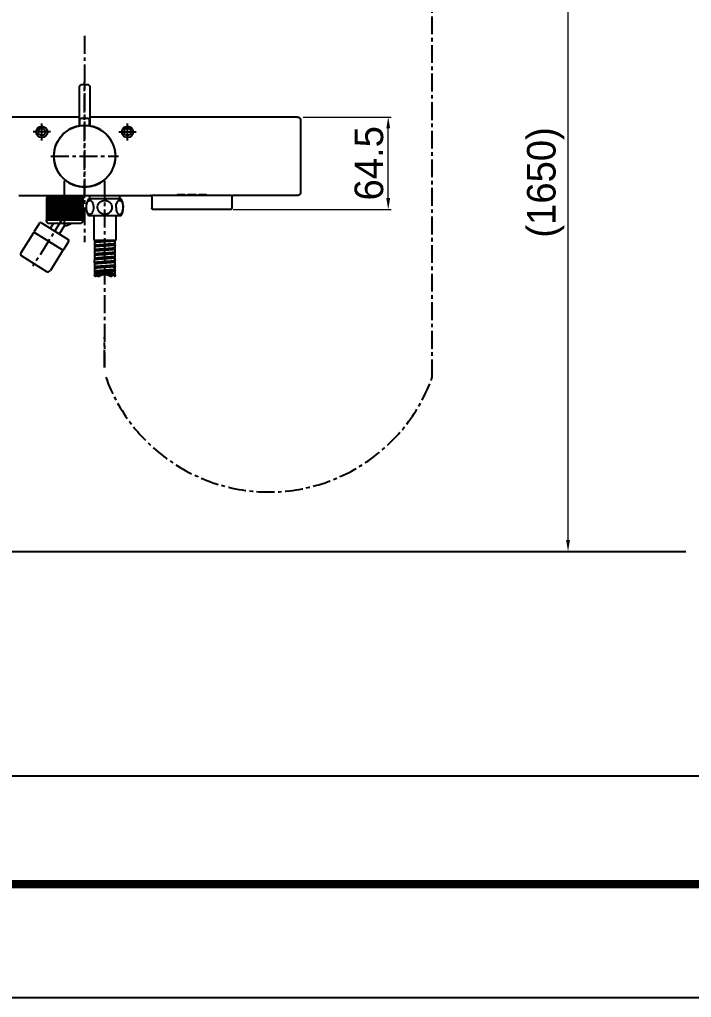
# Model space of a CAD drawing. Extents: x 300 to 2828, y 64 to 1916.
# Drawn here: x 1507 to 1977, y 64 to 748 of the extents above; entities that cross this region are included whole.
import ezdxf

# ---------------------------------------------------------------- set-up
doc = ezdxf.new("R2010")
doc.units = 0
doc.header["$LTSCALE"] = 10
doc.header["$MEASUREMENT"] = 0
doc.header["$PDMODE"] = 3
doc.header["$PDSIZE"] = -10
doc.linetypes.add('CENTER', pattern=[2, 1.25, -0.25, 0.25, -0.25])
doc.layers.get('0').update_dxf_attribs({"linetype": 'CONTINUOUS'})
doc.layers.get('DEFPOINTS').update_dxf_attribs({"linetype": 'CONTINUOUS'})
for name, color, linetype in [('1', 7, 'CONTINUOUS'), ('DEF_LAYER_ASSEM_MEMBER', 7, 'CONTINUOUS'), ('W', 7, 'CONTINUOUS')]:
    doc.layers.add(name, color=color, linetype=linetype)
doc.styles.add('Daelim Dimension', font='')
doc.styles.get('Daelim Dimension').set_extended_font_data('나눔고딕')
doc.dimstyles.new('DEFAULT', dxfattribs={"dimscale": 2, "dimtxt": 2, "dimasz": 2, "dimexe": 0, "dimexo": 2, "dimgap": 1, "dimtad": 1, "dimdec": 1, "dimzin": 9, "dimdsep": 46, "dimtxsty": 'Daelim Dimension', "dimcen": 0.5, "dimclrd": 252, "dimclre": 252, "dimclrt": 3, "dimadec": 1, "dimazin": 0, "dimtfac": 1, "dimtdec": 1, "dimtix": 1, "dimtmove": 0, "dimatfit": 3, "dimfxl": 1, "dimtolj": 1, "dimtzin": 1, "dimlwd": 9, "dimlwe": 9, "dimarcsym": 0})

# ---------------------------------------------------------------- blocks, each defined once
blk = doc.blocks.new('*D3')
at = {"color": 5, "lineweight": 9, "ltscale": 0.5, "transparency": 16777216}
for p, q in [((1829.76, 892.63), (1892.68, 892.63)), ((1890.68, 384.14), (1890.68, 884.63)), ((1821.59, 376.14), (1892.68, 376.14))]:
    blk.add_line(p, q, dxfattribs=at)
at = {"color": 5, "ltscale": 0.5, "transparency": 16777216}
for points in [[(1889.35, 884.63), (1892.02, 884.63), (1890.68, 892.63)], [(1889.35, 384.14), (1892.02, 384.14), (1890.68, 376.14)]]:
    blk.add_solid(points, dxfattribs=at)
at = {"layer": 'DEFPOINTS', "color": 0, "ltscale": 0.5, "transparency": 16777216}
for p in [(1825.76, 892.63), (1890.68, 892.63), (1817.59, 376.14)]:
    blk.add_point(p, dxfattribs=at)
at = {"color": 7, "lineweight": -3, "ltscale": 0.5, "transparency": 16777216, "insert": (1874.98, 634.39), "char_height": 20, "attachment_point": 5, "rotation": 90, "style": 'Daelim Dimension'}
blk.add_mtext('\\A1;(1650)', dxfattribs=at)
blk = doc.blocks.new('*D84')
at = {"color": 5, "lineweight": 9, "ltscale": 0.5, "transparency": 16777216}
for p, q in [((1705.47, 680.15), (1766.87, 680.15)), ((1764.87, 623.41), (1764.87, 672.15)), ((1656.47, 615.41), (1766.87, 615.41))]:
    blk.add_line(p, q, dxfattribs=at)
at = {"color": 5, "ltscale": 0.5, "transparency": 16777216}
for points in [[(1763.54, 672.15), (1766.21, 672.15), (1764.87, 680.15)], [(1763.54, 623.41), (1766.21, 623.41), (1764.87, 615.41)]]:
    blk.add_solid(points, dxfattribs=at)
at = {"layer": 'DEFPOINTS', "color": 0, "ltscale": 0.5, "transparency": 16777216}
for p in [(1701.47, 680.15), (1764.87, 680.15), (1652.47, 615.41)]:
    blk.add_point(p, dxfattribs=at)
at = {"color": 7, "lineweight": -3, "ltscale": 0.5, "transparency": 16777216, "insert": (1751.47, 647.78), "char_height": 20, "attachment_point": 5, "rotation": 90, "style": 'Daelim Dimension'}
blk.add_mtext('\\A1;64.5', dxfattribs=at)

msp = doc.modelspace()

# ---------------------------------------------------------------- linework, layer by layer
at = {"lineweight": -3}
msp.add_line((982.65, 376.14), (1972.99, 376.14), dxfattribs=at)
at = {"color": 5}
msp.add_line((340.64, 219.24), (2375.89, 219.24), dxfattribs=at)
at = {"ltscale": 0.5}
msp.add_lwpolyline([(300, 64.06), (2827.62, 64.06), (2827.62, 1916.1), (300, 1916.1)], close=True, dxfattribs=at)
at = {"color": 5, "linetype": 'ByBlock', "lineweight": 200, "const_width": 5.82}
msp.add_lwpolyline([(340.64, 143.37), (2786.72, 143.37), (2786.72, 1873.09), (340.64, 1873.09)], close=True, dxfattribs=at)
at = {"layer": '1', "color": 1, "linetype": 'CENTER', "lineweight": -3}
for p, q in [((1795.64, 498.02), (1795.64, 923.17)), ((1552.47, 736.92), (1552.47, 592.58)), ((1566.47, 504.83), (1566.45, 526.14))]:
    msp.add_line(p, q, dxfattribs=at)
msp.add_arc((1681.46, 539.11), 121.35, 199.79466, 340.20534, dxfattribs=at)
at = {"layer": 'DEF_LAYER_ASSEM_MEMBER', "color": 7, "linetype": 'Continuous', "lineweight": -3}
for p, q in [((1578, 622.94), (1555.07, 622.94)), ((1578, 610.94), (1555.07, 610.94)), ((1558.88, 610.94), (1558.88, 593.94)), ((1574.18, 610.94), (1574.18, 593.94)), ((1558.88, 593.94), (1574.18, 593.94)), ((1559.28, 593.94), (1559.28, 593.14)), ((1559.28, 592.14), (1559.28, 590.14)), ((1559.28, 589.14), (1559.28, 587.14)), ((1560.08, 593.14), (1560.08, 592.36)), ((1560.08, 590.14), (1560.08, 589.36)), ((1566.53, 592.89), (1566.51, 592.89)), ((1566.53, 589.89), (1566.51, 589.89)), ((1567.29, 593.94), (1566.53, 593.89)), ((1566.55, 592.89), (1566.53, 592.89)), ((1566.55, 590.89), (1566.53, 590.89)), ((1570.67, 593.18), (1570.53, 593.17)), ((1572.98, 593.64), (1572.98, 593.94)), ((1572.98, 590.64), (1572.98, 591.41)), ((1573.78, 591.64), (1573.78, 593.64)), ((1573.78, 588.64), (1573.78, 590.64)), ((1559.28, 586.14), (1559.28, 584.14)), ((1559.28, 583.14), (1559.28, 581.14)), ((1560.08, 587.14), (1560.08, 586.36)), ((1560.08, 584.14), (1560.08, 583.36)), ((1560.12, 587.37), (1560.11, 587.37)), ((1566.53, 583.89), (1566.33, 583.87)), ((1566.53, 586.89), (1566.51, 586.89)), ((1566.55, 586.89), (1566.53, 586.89)), ((1566.55, 584.89), (1566.53, 584.89)), ((1566.55, 583.89), (1566.53, 583.89)), ((1566.55, 581.89), (1566.53, 581.89)), ((1572.98, 587.64), (1572.98, 588.42)), ((1572.98, 584.64), (1572.98, 585.42)), ((1572.98, 581.64), (1572.98, 582.41)), ((1573.78, 585.64), (1573.78, 587.64)), ((1573.78, 582.64), (1573.78, 584.64)), ((1559.28, 578.14), (1559.28, 580.14)), ((1559.28, 577.14), (1559.28, 575.14)), ((1560.05, 580.36), (1560.04, 580.36)), ((1560.05, 578.36), (1560.04, 578.36)), ((1560.04, 577.92), (1560.05, 577.92)), ((1560.05, 577.92), (1560.08, 577.91)), ((1560.08, 580.36), (1560.08, 581.14)), ((1560.08, 578.14), (1560.08, 577.36)), ((1560.08, 575.14), (1560.08, 574.36)), ((1566.53, 580.89), (1566.51, 580.89)), ((1566.53, 577.89), (1566.51, 577.89)), ((1566.53, 574.89), (1566.51, 574.89)), ((1566.83, 580.91), (1566.53, 580.89)), ((1566.83, 578.91), (1566.53, 578.89)), ((1566.55, 577.89), (1566.53, 577.89)), ((1566.55, 575.89), (1566.53, 575.89)), ((1566.55, 574.89), (1566.53, 574.89)), ((1572.98, 578.64), (1572.98, 579.42)), ((1572.98, 575.64), (1572.98, 576.42)), ((1573.78, 579.64), (1573.78, 581.64)), ((1573.78, 576.64), (1573.78, 578.64)), ((1573.78, 573.64), (1573.78, 575.64)), ((1559.28, 574.14), (1559.28, 572.14)), ((1559.28, 571.14), (1559.28, 569.14)), ((1559.34, 569.2), (1559.28, 569.14)), ((1559.75, 569.2), (1559.34, 569.2)), ((1559.64, 568.99), (1560.02, 568.98)), ((1559.66, 569.44), (1559.86, 569.45)), ((1560.15, 569.21), (1559.75, 569.2)), ((1559.86, 569.45), (1560.07, 569.45)), ((1560.02, 568.98), (1560.05, 568.98)), ((1560.05, 568.98), (1560.08, 568.98)), ((1560.08, 572.14), (1560.08, 571.36)), ((1560.15, 569.21), (1560.08, 569.14)), ((1560.08, 569.15), (1560.08, 568.96)), ((1560.18, 568.84), (1560.38, 568.84)), ((1561.39, 570.58), (1561.53, 570.57)), ((1561.53, 571.18), (1561.53, 568.96)), ((1561.66, 568.84), (1562.48, 568.84)), ((1561.98, 571.35), (1561.79, 571.34)), ((1563.2, 571.64), (1563.37, 571.65)), ((1566.55, 572.89), (1566.53, 572.89)), ((1570.59, 568.84), (1571.41, 568.84)), ((1571.19, 571.06), (1571.24, 571.06)), ((1571.53, 571.19), (1571.53, 571.13)), ((1571.53, 570.51), (1571.53, 568.96)), ((1571.99, 570.55), (1572.22, 570.56)), ((1572.22, 570.56), (1572.45, 570.56)), ((1572.98, 572.64), (1572.98, 573.41)), ((1572.98, 569.64), (1572.98, 570.4)), ((1573.5, 568.84), (1573.7, 568.84)), ((1573.78, 570.64), (1573.78, 572.64)), ((1573.78, 568.96), (1573.78, 569.64))]:
    msp.add_line(p, q, dxfattribs=at)
for centre, radius, start, end in [((1566.03, 616.94), 12.5, 151.3146, 208.6854), ((1567.03, 616.94), 12.5, 331.3146, 28.6854), ((1549.03, 616.94), 9.61, 359.525, 0.00001), ((1566.73, 616.94), 4.81, 359.05005, 359.99999), ((1560.4, 589.73), 3.64, 101.51368, 102.52841), ((1561.14, 585.72), 7.72, 99.22321, 99.69667), ((1561.09, 583.04), 7.39, 99.44321, 99.70605), ((1561.21, 582.29), 8.15, 99.13083, 99.44233), ((1561.41, 584.08), 9.38, 98.57369, 99.21711), ((1561.45, 580.83), 9.63, 98.50981, 99.12217), ((1561.75, 581.82), 11.66, 98.04377, 98.57688), ((1561.65, 600.78), 10.98, 261.42367, 261.63642), ((1561.65, 603.81), 11.01, 261.46462, 261.60933), ((1561.74, 578.91), 11.57, 98.14771, 98.51682), ((1561.77, 577.71), 11.78, 98.05994, 98.49346), ((1562.18, 578.77), 14.74, 97.41471, 98.0393), ((1563.06, 672.54), 79.68, 275.02535, 275.36733), ((1560.21, 724.05), 131.29, 274.29652, 274.50864), ((1570.35, 609.08), 18.85, 276.68875, 277.53896), ((1570.76, 608.95), 15.7, 277.46205, 277.69966), ((1571.4, 582.84), 11.13, 81.49372, 81.63118), ((1571.43, 580.08), 10.89, 81.40973, 81.60196), ((1560.49, 580.27), 4.1, 101.38717, 101.74559), ((1561.17, 579.56), 7.88, 99.10605, 99.68702), ((1561.15, 576.7), 7.74, 99.23787, 99.66702), ((1561.4, 575.12), 9.34, 98.5859, 99.2306), ((1561.46, 577.76), 9.7, 98.48812, 99.10408), ((1561.55, 597.12), 10.31, 261.16599, 261.58341), ((1561.73, 572.96), 11.52, 98.10125, 98.59061), ((1561.64, 594.71), 10.91, 261.43388, 261.58945), ((1561.77, 575.71), 11.78, 98.05994, 98.49346), ((1561.71, 598.21), 11.42, 261.5784, 261.69821), ((1562.37, 568.38), 16.14, 97.13909, 98.05898), ((1570.7, 603.43), 16.18, 277.44689, 277.57775), ((1571.35, 573.54), 11.44, 81.53999, 81.75662), ((1571.4, 576.87), 11.11, 81.49417, 81.63036), ((1571.43, 571.09), 10.88, 81.40581, 81.60234), ((1560.45, 571.48), 3.89, 101.44906, 102.08869), ((1561.07, 574.16), 7.27, 99.45782, 99.79495), ((1561.14, 567.71), 7.72, 99.23422, 99.68295), ((1561.21, 570.34), 8.1, 98.98863, 99.62949), ((1561.21, 573.32), 8.12, 99.14169, 99.45808), ((1561.4, 566.11), 9.35, 98.58251, 99.22743), ((1561.44, 571.86), 9.6, 98.51803, 99.13304), ((1561.5, 568.46), 10.01, 98.42185, 98.99038), ((1561.64, 591.73), 10.93, 261.41379, 261.62012), ((1561.74, 563.91), 11.57, 98.07782, 98.5866), ((1561.73, 569.93), 11.55, 98.15076, 98.52499), ((1561.64, 585.75), 10.95, 261.44652, 261.5972), ((1561.81, 566.37), 12.11, 98.06498, 98.35149), ((1562.3, 559.87), 15.65, 97.26517, 98.05065), ((1570.27, 600.75), 19.53, 276.50064, 277.5461), ((1570.3, 594.49), 19.26, 276.5721, 277.54306), ((1570.79, 593.77), 15.51, 277.46776, 277.74976), ((1571.39, 567.83), 11.15, 81.50407, 81.63874), ((1571.43, 565.06), 10.91, 81.41246, 81.61163), ((1561.95, 568.09), 2.84, 149.51095, 150.97564), ((1562.22, 567.93), 3.15, 147.46434, 149.50258), ((1562.53, 567.74), 3.52, 145.23409, 147.46401), ((1561.72, 568.32), 2.35, 148.77233, 151.43492), ((1562.08, 568.1), 2.77, 146.3895, 148.77678), ((1562.57, 567.78), 3.36, 143.37343, 146.36614), ((1561.09, 565.05), 7.39, 99.444, 99.71029), ((1563.06, 567.41), 3.97, 142.03818, 143.41531), ((1561.21, 564.29), 8.15, 99.13165, 99.44318), ((1563.37, 567.1), 4.57, 138.23136, 139.78083), ((1561.45, 562.83), 9.63, 98.51053, 99.123), ((1563.66, 566.94), 4.73, 139.35796, 141.99921), ((1563.51, 566.97), 4.76, 136.34429, 138.22991), ((1562.79, 567.72), 3.39, 144.9241, 145.16581), ((1561.65, 582.77), 10.97, 261.42033, 261.6314), ((1561.78, 562.58), 11.91, 97.9986, 98.5006), ((1561.74, 560.91), 11.57, 98.14841, 98.51754), ((1561.74, 559.91), 11.57, 98.19666, 98.45477), ((1563.64, 566.85), 4.94, 134.56001, 136.34586), ((1564.45, 566.26), 5.78, 137.68833, 139.3863), ((1561.64, 560.83), 9.43, 98.85883, 99.05438), ((1563.83, 566.66), 5.21, 129.31896, 134.54586), ((1560.92, 566.82), 3.15, 102.20924, 103.83261), ((1557.21, 660.1), 90, 271.89197, 272.49162), ((1557.03, 673.7), 103.82, 271.75149, 271.87465), ((1557.33, 664.58), 94.7, 271.87456, 272.01094), ((1563.81, 567.1), 4.25, 140.21927, 142.19389), ((1564.44, 566.58), 5.06, 138.45679, 140.22448), ((1563.29, 567.62), 3.35, 141.52294, 142.32092), ((1563.41, 567.52), 3.51, 140.34628, 141.52029), ((1563.55, 567.4), 3.69, 139.15375, 140.34649), ((1561.7, 574.48), 4.82, 258.17491, 258.63919), ((1558.23, 572.29), 4.12, 309.30423, 310.64973), ((1557.21, 573.49), 5.7, 310.66893, 311.83207), ((1569.89, 561.52), 12.42, 135.21338, 135.79665), ((1554.45, 576.57), 9.83, 311.83875, 312.73396), ((1568.58, 562.83), 10.57, 132.86825, 135.25032), ((1564.02, 590.24), 19.76, 262.34654, 262.59186), ((1564.66, 565.41), 6.72, 113.65645, 118.8166), ((1564.26, 592.07), 21.61, 262.59035, 262.7265), ((1564.99, 543.99), 27.48, 96.734, 97.02004), ((1568.46, 494.99), 76.85, 94.84472, 95.00195), ((1565.63, 538.53), 32.97, 96.36132, 96.73109), ((1555.77, 683.26), 111.87, 273.17459, 273.80848), ((1556.44, 669.19), 98, 273.2406, 274.06355), ((1566.46, 531.12), 40.43, 96.0489, 96.36272), ((1554.44, 703.18), 131.83, 273.88594, 274.08075), ((1565.93, 563.49), 8.35, 104.60029, 107.72883), ((1566.03, 563.11), 8.73, 104.48317, 104.6237), ((1566.55, 560.13), 11.75, 85.55687, 86.86657), ((1566.59, 560.61), 11.28, 82.85362, 85.57005), ((1578.26, 421.58), 150.76, 93.90952, 94.10414), ((1577.06, 439.25), 133.05, 93.27861, 93.91196), ((1554.76, 748.77), 177.27, 274.27803, 274.83922), ((1576.38, 455.04), 117.06, 93.2662, 94.11059), ((1567.34, 562.25), 10.06, 76.07334, 77.8745), ((1575.64, 476.29), 94.87, 92.68642, 92.99643), ((1567.99, 565.59), 6.07, 58.21221, 63.69078), ((1567.03, 607.37), 36.51, 276.01132, 276.64548), ((1568.2, 565.93), 5.68, 56.13382, 58.19639), ((1576.31, 462.05), 109.13, 92.40309, 92.65941), ((1575.91, 469.54), 101.44, 92.49186, 92.63439), ((1567.84, 565.23), 6.6, 57.07396, 58.88519), ((1568.11, 598.11), 27.19, 276.64433, 277.15101), ((1568.28, 566.05), 5.53, 55.83659, 56.12591), ((1568.32, 566.12), 5.45, 54.51288, 55.83883), ((1568.19, 565.78), 5.95, 55.14725, 57.07515), ((1568.52, 566.38), 5.12, 49.96451, 54.56086), ((1568.78, 592.75), 21.8, 277.15763, 277.50047), ((1576.23, 462.2), 108.79, 92.36087, 92.49194), ((1568.44, 566.01), 5.76, 54.87404, 57.88238), ((1568.54, 565.67), 6.42, 59.53281, 62.47484), ((1568.41, 566.09), 5.57, 54.6312, 55.13138), ((1568.73, 566.53), 5.02, 50.8594, 54.68755), ((1568.22, 565.37), 6.71, 57.41034, 58.44293), ((1568.61, 566.12), 5.72, 53.74916, 56.71504), ((1568.61, 566.25), 5.47, 51.78889, 54.87415), ((1568.7, 565.93), 6.12, 58.13166, 59.52033), ((1568.69, 566.58), 4.86, 48.85036, 49.9487), ((1568.53, 565.85), 6.14, 54.33583, 57.44061), ((1568.76, 566.67), 4.74, 47.93387, 48.84973), ((1569.08, 566.97), 4.46, 49.60975, 50.80616), ((1568.83, 566.15), 5.86, 52.18495, 58.14427), ((1568.81, 566.73), 4.67, 47.61843, 47.93234), ((1576.7, 437.2), 133.25, 91.64626, 92.03297), ((1568.77, 566.34), 5.45, 50.71585, 53.74925), ((1569.79, 588.15), 17.74, 277.13185, 277.89254), ((1568.82, 566.25), 5.64, 53.43469, 54.30363), ((1569, 566.5), 5.34, 51.52458, 53.44422), ((1569.24, 566.8), 4.94, 49.51854, 51.52513), ((1569.03, 566.41), 5.53, 50.31363, 52.13529), ((1569.12, 566.51), 5.4, 49.09402, 50.31143), ((1570.81, 568.31), 2.11, 29.1211, 31.12492), ((1569.26, 566.68), 5.18, 45.84334, 49.10934), ((1577.06, 231.85), 337.52, 90.61158, 90.74921), ((1577.24, 301.68), 267.86, 90.78399, 90.95922), ((1571.35, 561.55), 11.43, 81.58122, 81.70108), ((1571.4, 558.88), 11.1, 81.47466, 81.62914), ((1571.51, 562.63), 10.34, 81.18153, 81.58591), ((1571.22, 568.15), 2.72, 27.89732, 30.25908)]:
    msp.add_arc(centre, radius, start, end, dxfattribs=at)
for points, start_tangent, end_tangent in [([(1558.64, 616.86), (1558.42, 614.91), (1557.82, 613.3), (1557.41, 612.71), (1556.95, 612.3), (1556.46, 612.08), (1555.96, 612.05), (1555.46, 612.22), (1554.99, 612.59), (1554.57, 613.13), (1554.21, 613.83), (1553.74, 615.6), (1553.66, 617.59)], (-0.00829, -0.999966), (0.068795, 0.997631)), ([(1553.66, 617.59), (1553.96, 619.35), (1554.57, 620.75), (1554.96, 621.25), (1555.39, 621.61), (1555.84, 621.8), (1556.31, 621.83), (1556.77, 621.68), (1557.2, 621.37), (1557.61, 620.91), (1557.96, 620.3), (1558.46, 618.75), (1558.64, 616.94)], (0.068795, 0.997631), (0, -1)), ([(1571.53, 616.86), (1571.08, 614.91), (1569.89, 613.3), (1568.15, 612.3), (1566.16, 612.05), (1564.23, 612.59), (1562.66, 613.83), (1562.1, 614.67), (1561.72, 615.6), (1561.58, 617.6)], (-0.016579, -0.999863), (0.137454, 0.990508)), ([(1561.58, 617.6), (1562.18, 619.35), (1563.39, 620.75), (1565.03, 621.61), (1566.87, 621.83), (1568.66, 621.37), (1570.17, 620.3), (1571.18, 618.75), (1571.53, 616.94)], (0.137454, 0.990508), (0, -1)), ([(1574.43, 616.94), (1574.62, 618.84), (1575.17, 620.43), (1575.56, 621.04), (1575.99, 621.48), (1576.46, 621.75), (1576.95, 621.84), (1577.43, 621.74), (1577.9, 621.45), (1578.33, 620.99), (1578.71, 620.38), (1579.25, 618.77), (1579.43, 616.86)], (0, 1), (-0.00829, -0.999966)), ([(1574.43, 616.94), (1574.62, 615.06), (1575.16, 613.47), (1575.54, 612.87), (1575.96, 612.42), (1576.43, 612.14), (1576.91, 612.04), (1577.39, 612.12), (1577.85, 612.39), (1578.28, 612.82), (1578.66, 613.41), (1579.22, 614.98), (1579.43, 616.86)], (0, -1), (0.00829, 0.999966)), ([(1559.61, 593.28), (1559.37, 593.21), (1559.3, 593.17), (1559.28, 593.14)], (-0.976105, -0.2173), (0.001254, -0.999999)), ([(1559.28, 593.14), (1559.33, 593.08), (1559.47, 593.03), (1559.7, 592.98), (1560.02, 592.92)], (0.001254, -0.999999), (0.988923, -0.148432)), ([(1560.01, 592.35), (1559.7, 592.3), (1559.47, 592.25), (1559.33, 592.19), (1559.28, 592.14)], (-0.988823, -0.149092), (-0.000581, -1)), ([(1559.38, 590.22), (1559.31, 590.18), (1559.28, 590.14)], (-0.928914, -0.370296), (-0.001383, -0.999999)), ([(1559.28, 590.14), (1559.33, 590.08), (1559.47, 590.03), (1559.7, 589.98), (1560.01, 589.92)], (-0.001383, -0.999999), (0.988814, -0.149151)), ([(1560.03, 589.36), (1559.7, 589.3), (1559.47, 589.25), (1559.33, 589.19), (1559.28, 589.14)], (-0.989017, -0.147801), (0.001123, -0.999999)), ([(1559.84, 590.33), (1559.57, 590.27), (1559.38, 590.22)], (-0.98568, -0.168627), (-0.928914, -0.370296)), ([(1559.84, 593.33), (1559.8, 593.32), (1559.67, 593.29)], (-0.985695, -0.16854), (-0.9798, -0.199979)), ([(1566.51, 592.89), (1562.68, 592.62), (1561.14, 592.49), (1560.01, 592.35)], (-0.997838, -0.065715), (-0.988823, -0.149092)), ([(1566.53, 593.89), (1565.28, 593.79), (1564.07, 593.7), (1562.95, 593.61), (1561.97, 593.51), (1561.17, 593.42), (1560.57, 593.33), (1560.21, 593.23), (1560.11, 593.18), (1560.08, 593.14)], (-0.997271, -0.073823), (0, -1)), ([(1566.53, 590.89), (1565.28, 590.79), (1564.07, 590.7), (1562.95, 590.61), (1561.97, 590.51), (1561.17, 590.42), (1560.57, 590.33), (1560.21, 590.23), (1560.11, 590.18), (1560.08, 590.14)], (-0.997271, -0.073824), (0.00074, -1)), ([(1566.53, 590.89), (1562.77, 590.63), (1561.23, 590.5), (1560.1, 590.37)], (-0.997838, -0.065716), (-0.989895, -0.141802)), ([(1566.51, 589.89), (1562.77, 589.63), (1561.25, 589.5), (1560.11, 589.37)], (-0.997838, -0.065715), (-0.990107, -0.140313)), ([(1566.53, 593.89), (1562.93, 593.64), (1561.43, 593.51), (1560.28, 593.39)], (-0.997838, -0.065715), (-0.991607, -0.129286)), ([(1570.16, 590.14), (1569.31, 590.08), (1566.53, 589.89)], (-0.997121, -0.075826), (-0.997838, -0.065715)), ([(1570.04, 593.13), (1569.22, 593.07), (1566.55, 592.89)], (-0.997181, -0.07504), (-0.997838, -0.065715)), ([(1570.1, 591.13), (1569.26, 591.07), (1566.55, 590.89)], (-0.997153, -0.075404), (-0.997838, -0.065716)), ([(1572.63, 590.48), (1572.16, 590.39), (1571.51, 590.31), (1569.76, 590.14)], (-0.975334, -0.220736), (-0.996367, -0.085167)), ([(1573.78, 591.64), (1573.72, 591.57), (1573.53, 591.51), (1573.22, 591.45), (1572.79, 591.39), (1572.26, 591.32), (1571.62, 591.26), (1570.1, 591.13)], (-0.000252, -1), (-0.997153, -0.075404)), ([(1572.55, 590.35), (1572.05, 590.3), (1570.16, 590.14)], (-0.993115, -0.117146), (-0.997121, -0.075826)), ([(1573.78, 588.64), (1573.72, 588.58), (1573.54, 588.51), (1573.23, 588.45), (1572.81, 588.39), (1572.29, 588.33), (1571.66, 588.26), (1570.16, 588.14)], (-0.000559, -1), (-0.997121, -0.075826)), ([(1572.4, 593.43), (1571.6, 593.32), (1570.51, 593.21)], (-0.984491, -0.175436), (-0.995608, -0.093624)), ([(1572.8, 593.39), (1572.37, 593.33), (1570.67, 593.18)], (-0.991526, -0.129906), (-0.996799, -0.079946)), ([(1572.98, 593.64), (1572.95, 593.59), (1572.84, 593.54), (1572.65, 593.48), (1572.4, 593.43)], (-0.001477, -0.999999), (-0.984491, -0.175436)), ([(1572.98, 590.64), (1572.96, 590.6), (1572.89, 590.56), (1572.63, 590.48)], (0.000739, -1), (-0.975334, -0.220736)), ([(1573.78, 590.64), (1573.72, 590.58), (1573.54, 590.51), (1573.24, 590.45), (1572.83, 590.39)], (-0.000799, -1), (-0.991323, -0.131447)), ([(1573.78, 593.64), (1573.73, 593.58), (1573.55, 593.52), (1573.26, 593.46), (1572.87, 593.39)], (0.001897, -0.999998), (-0.990979, -0.134016)), ([(1573.04, 593.86), (1573.41, 593.79), (1573.65, 593.73)], (0.988998, -0.147928), (0.945726, -0.324964)), ([(1573.06, 590.85), (1573.37, 590.8), (1573.6, 590.75), (1573.74, 590.69), (1573.78, 590.64)], (0.988779, -0.149388), (-0.000799, -1)), ([(1573.65, 593.73), (1573.75, 593.68), (1573.78, 593.64)], (0.945726, -0.324964), (0.001897, -0.999998)), ([(1559.51, 587.26), (1559.34, 587.2), (1559.28, 587.14)], (-0.967127, -0.254292), (0.001123, -0.999999)), ([(1559.28, 587.14), (1559.33, 587.09), (1559.46, 587.03), (1559.67, 586.98), (1559.97, 586.93)], (0.001123, -0.999999), (0.988123, -0.153667)), ([(1560.01, 586.35), (1559.69, 586.3), (1559.47, 586.25), (1559.33, 586.19), (1559.28, 586.14)], (-0.988761, -0.149506), (0.000752, -1)), ([(1559.47, 584.25), (1559.33, 584.19), (1559.28, 584.14)], (-0.959352, -0.282212), (0.000752, -1)), ([(1559.28, 584.14), (1559.33, 584.08), (1559.47, 584.03), (1559.7, 583.98), (1560.01, 583.92)], (0.000752, -1), (0.988843, -0.148964)), ([(1560.02, 583.35), (1559.7, 583.3), (1559.47, 583.25), (1559.33, 583.19), (1559.28, 583.14)], (-0.988939, -0.148319), (-0.001315, -0.999999)), ([(1559.66, 584.29), (1559.6, 584.28), (1559.47, 584.25)], (-0.979051, -0.203616), (-0.959352, -0.282212)), ([(1559.65, 587.29), (1559.62, 587.28), (1559.51, 587.26)], (-0.97893, -0.204194), (-0.967127, -0.254292)), ([(1559.84, 587.33), (1559.79, 587.32), (1559.65, 587.29)], (-0.985714, -0.168428), (-0.97893, -0.204194)), ([(1559.85, 584.33), (1559.8, 584.32), (1559.68, 584.3)], (-0.985785, -0.168011), (-0.980305, -0.197487)), ([(1566.51, 586.89), (1562.67, 586.62), (1561.13, 586.49), (1560.01, 586.35)], (-0.997838, -0.065715), (-0.988761, -0.149506)), ([(1566.33, 583.87), (1562.61, 583.61), (1561.11, 583.48), (1560.02, 583.35)], (-0.997837, -0.065743), (-0.988939, -0.148319)), ([(1566.53, 587.89), (1565.28, 587.79), (1564.07, 587.7), (1562.95, 587.61), (1561.97, 587.51), (1561.17, 587.42), (1560.57, 587.33), (1560.21, 587.23), (1560.11, 587.18), (1560.08, 587.14)], (-0.997271, -0.073823), (-0.001478, -0.999999)), ([(1566.53, 584.89), (1565.28, 584.79), (1564.07, 584.7), (1562.95, 584.61), (1561.97, 584.51), (1561.17, 584.42), (1560.57, 584.33), (1560.21, 584.23), (1560.11, 584.18), (1560.08, 584.14)], (-0.997271, -0.073823), (0.001477, -0.999999)), ([(1566.53, 581.89), (1565.28, 581.79), (1564.07, 581.7), (1562.95, 581.61), (1561.97, 581.51), (1561.17, 581.42), (1560.57, 581.33), (1560.21, 581.23), (1560.11, 581.18), (1560.08, 581.14)], (-0.997271, -0.073825), (-0.00074, -1)), ([(1566.53, 581.89), (1562.76, 581.63), (1561.23, 581.5), (1560.09, 581.37)], (-0.997838, -0.065716), (-0.989887, -0.141857)), ([(1566.53, 587.89), (1562.79, 587.63), (1561.27, 587.5), (1560.12, 587.37)], (-0.997838, -0.065715), (-0.990221, -0.139508)), ([(1566.53, 584.89), (1563, 584.64), (1561.52, 584.52), (1560.36, 584.4)], (-0.997838, -0.065715), (-0.992215, -0.124538)), ([(1570.16, 588.14), (1569.31, 588.08), (1566.53, 587.89)], (-0.997121, -0.075826), (-0.997838, -0.065715)), ([(1572.8, 587.39), (1571.65, 587.26), (1570.15, 587.14), (1566.55, 586.89)], (-0.991564, -0.129618), (-0.997838, -0.065715)), ([(1573.78, 585.64), (1573.75, 585.59), (1573.64, 585.54), (1573.47, 585.5), (1573.23, 585.45), (1572.57, 585.36), (1571.67, 585.26), (1570.57, 585.17), (1569.32, 585.08), (1567.97, 584.98), (1566.55, 584.89)], (0.001466, -0.999999), (-0.997838, -0.065715)), ([(1572.83, 584.39), (1571.68, 584.26), (1570.18, 584.14), (1566.55, 583.89)], (-0.991334, -0.131366), (-0.997838, -0.065716)), ([(1573.78, 582.64), (1573.75, 582.59), (1573.64, 582.54), (1573.47, 582.5), (1573.23, 582.45), (1572.57, 582.36), (1571.67, 582.26), (1570.57, 582.17), (1569.32, 582.08), (1567.97, 581.98), (1566.55, 581.89)], (-0.000666, -1), (-0.997838, -0.065716)), ([(1572.78, 587.52), (1572.43, 587.44), (1571.92, 587.36), (1570.49, 587.2), (1568.64, 587.05), (1566.56, 586.89)], (-0.959086, -0.283114), (-0.997271, -0.073824)), ([(1572.52, 584.46), (1571.56, 584.31), (1570.16, 584.17), (1568.44, 584.03), (1566.56, 583.89)], (-0.980735, -0.195341), (-0.997271, -0.073825)), ([(1572.98, 584.64), (1572.95, 584.59), (1572.87, 584.55), (1572.52, 584.46)], (-0.00074, -1), (-0.980735, -0.195341)), ([(1572.98, 587.64), (1572.93, 587.58), (1572.78, 587.52)], (0, -1), (-0.959086, -0.283114)), ([(1573.78, 587.64), (1573.72, 587.58), (1573.54, 587.51), (1573.24, 587.45), (1572.83, 587.39)], (0.001466, -0.999999), (-0.991265, -0.131883)), ([(1573.78, 584.64), (1573.72, 584.58), (1573.54, 584.51), (1573.24, 584.45), (1572.83, 584.39)], (-0.000666, -1), (-0.991334, -0.131366)), ([(1573.03, 584.86), (1573.36, 584.8), (1573.59, 584.75), (1573.74, 584.69), (1573.78, 584.64)], (0.989115, -0.147145), (-0.000666, -1)), ([(1573.04, 587.86), (1573.36, 587.8), (1573.6, 587.75), (1573.74, 587.69), (1573.78, 587.64)], (0.988999, -0.14792), (0.001466, -0.999999)), ([(1573.06, 581.85), (1573.37, 581.8), (1573.6, 581.75), (1573.74, 581.69), (1573.78, 581.64)], (0.988768, -0.149456), (-0.001069, -0.999999)), ([(1559.38, 581.21), (1559.31, 581.18), (1559.28, 581.14)], (-0.92507, -0.379796), (-0.001315, -0.999999)), ([(1559.28, 581.14), (1559.33, 581.08), (1559.47, 581.03), (1559.7, 580.98), (1560.01, 580.92)], (-0.001315, -0.999999), (0.988789, -0.14932)), ([(1560.04, 580.36), (1559.71, 580.3), (1559.47, 580.25), (1559.33, 580.19), (1559.28, 580.14)], (-0.989191, -0.146629), (0, -1)), ([(1559.49, 578.25), (1559.34, 578.2), (1559.28, 578.14)], (-0.963801, -0.266623), (0, -1)), ([(1559.28, 578.14), (1559.33, 578.08), (1559.47, 578.03), (1559.71, 577.97), (1560.04, 577.92)], (0, -1), (0.989148, -0.146922)), ([(1560.01, 577.35), (1559.7, 577.3), (1559.47, 577.25), (1559.33, 577.19), (1559.28, 577.14)], (-0.988818, -0.14913), (-0.000514, -1)), ([(1559.63, 575.29), (1559.37, 575.21), (1559.31, 575.18), (1559.28, 575.14)], (-0.977792, -0.209579), (0.001004, -0.999999)), ([(1559.28, 575.14), (1559.33, 575.08), (1559.47, 575.03), (1559.7, 574.98), (1560.02, 574.92)], (0.001004, -0.999999), (0.988876, -0.148745)), ([(1559.83, 581.32), (1559.56, 581.27), (1559.38, 581.21)], (-0.985414, -0.170177), (-0.92507, -0.379796)), ([(1559.85, 578.33), (1559.75, 578.31), (1559.49, 578.25)], (-0.985876, -0.167475), (-0.963801, -0.266623)), ([(1559.84, 575.33), (1559.8, 575.32), (1559.68, 575.3)], (-0.985737, -0.168293), (-0.98007, -0.19865)), ([(1566.51, 577.89), (1562.68, 577.62), (1561.14, 577.49), (1560.01, 577.35)], (-0.997838, -0.065715), (-0.988818, -0.14913)), ([(1566.51, 580.89), (1562.72, 580.62), (1561.18, 580.49), (1560.05, 580.36)], (-0.997838, -0.065716), (-0.989389, -0.145293)), ([(1566.53, 578.89), (1565.28, 578.79), (1564.07, 578.7), (1562.95, 578.61), (1561.97, 578.51), (1561.17, 578.42), (1560.57, 578.33), (1560.21, 578.23), (1560.11, 578.18), (1560.08, 578.14)], (-0.997271, -0.073823), (0, -1)), ([(1566.53, 575.89), (1565.28, 575.79), (1564.07, 575.7), (1562.95, 575.61), (1561.97, 575.51), (1561.17, 575.42), (1560.57, 575.33), (1560.21, 575.23), (1560.11, 575.18), (1560.08, 575.14)], (-0.997271, -0.073825), (-0.000249, -1)), ([(1566.53, 578.89), (1562.78, 578.63), (1561.25, 578.5), (1560.11, 578.37)], (-0.997838, -0.065715), (-0.990103, -0.140344)), ([(1566.51, 574.89), (1562.79, 574.63), (1561.27, 574.5), (1560.13, 574.37)], (-0.997838, -0.065715), (-0.990252, -0.139289)), ([(1566.53, 575.89), (1562.97, 575.64), (1561.48, 575.52), (1560.32, 575.4)], (-0.997838, -0.065714), (-0.991948, -0.126649)), ([(1572.8, 578.39), (1571.65, 578.26), (1570.16, 578.14), (1566.55, 577.89)], (-0.991512, -0.130019), (-0.997838, -0.065715)), ([(1573.78, 576.64), (1573.75, 576.59), (1573.64, 576.54), (1573.47, 576.5), (1573.23, 576.45), (1572.57, 576.36), (1571.67, 576.26), (1570.57, 576.17), (1569.32, 576.08), (1567.97, 575.98), (1566.55, 575.89)], (0.001218, -0.999999), (-0.997838, -0.065715)), ([(1572.5, 575.35), (1569.91, 575.12), (1566.55, 574.89)], (-0.993328, -0.115326), (-0.997838, -0.065715)), ([(1572.72, 581.5), (1572.35, 581.42), (1571.84, 581.35), (1570.41, 581.2), (1568.59, 581.04), (1566.56, 580.89)], (-0.96717, -0.25413), (-0.997271, -0.073824)), ([(1572.4, 578.43), (1571.41, 578.3), (1570.03, 578.16), (1568.37, 578.03), (1566.56, 577.89)], (-0.984454, -0.175644), (-0.997271, -0.073825)), ([(1572.48, 581.35), (1570.01, 581.13), (1566.83, 580.91)], (-0.993455, -0.114225), (-0.997835, -0.065769)), ([(1573.78, 579.64), (1573.75, 579.59), (1573.65, 579.55), (1573.49, 579.5), (1573.26, 579.46), (1572.62, 579.36), (1571.76, 579.27), (1570.71, 579.18), (1569.51, 579.09), (1568.2, 579), (1566.83, 578.91)], (-0.001069, -0.999999), (-0.997835, -0.065769)), ([(1572.63, 575.48), (1571.75, 575.34), (1570.41, 575.2), (1568.73, 575.05), (1566.85, 574.91)], (-0.975119, -0.22168), (-0.997265, -0.073914)), ([(1572.98, 578.64), (1572.95, 578.59), (1572.84, 578.54), (1572.65, 578.48), (1572.4, 578.43)], (-0.001478, -0.999999), (-0.984454, -0.175644)), ([(1572.98, 575.64), (1572.96, 575.6), (1572.9, 575.56), (1572.63, 575.48)], (0.000782, -1), (-0.975119, -0.22168)), ([(1572.98, 581.64), (1572.92, 581.57), (1572.72, 581.5)], (0.001477, -0.999999), (-0.96717, -0.25413)), ([(1573.78, 581.64), (1573.72, 581.58), (1573.54, 581.51), (1573.24, 581.45), (1572.83, 581.39)], (-0.001069, -0.999999), (-0.991289, -0.131705)), ([(1573.78, 575.64), (1573.72, 575.58), (1573.54, 575.51), (1573.24, 575.45), (1572.83, 575.39)], (-0.001018, -0.999999), (-0.991303, -0.131597)), ([(1573.78, 578.64), (1573.73, 578.58), (1573.55, 578.52), (1573.27, 578.46), (1572.88, 578.4)], (0.00146, -0.999999), (-0.99086, -0.134897)), ([(1573.04, 578.86), (1573.36, 578.8), (1573.6, 578.75), (1573.74, 578.69), (1573.78, 578.64)], (0.989025, -0.147749), (0.00146, -0.999999)), ([(1573.06, 575.85), (1573.37, 575.8), (1573.6, 575.75), (1573.74, 575.69), (1573.78, 575.64)], (0.988786, -0.149342), (-0.001018, -0.999999)), ([(1560.02, 574.36), (1559.7, 574.3), (1559.47, 574.25), (1559.33, 574.19), (1559.28, 574.14)], (-0.988993, -0.14796), (0.001305, -0.999999)), ([(1559.38, 572.22), (1559.31, 572.18), (1559.28, 572.14)], (-0.928422, -0.371527), (-0.00141, -0.999999)), ([(1559.28, 572.14), (1559.33, 572.08), (1559.47, 572.03), (1559.7, 571.98), (1560.01, 571.92)], (-0.00141, -0.999999), (0.988806, -0.149209)), ([(1560.03, 571.36), (1559.71, 571.3), (1559.47, 571.25), (1559.33, 571.19), (1559.28, 571.14)], (-0.989127, -0.147065), (0.00089, -1)), ([(1559.28, 569.14), (1559.31, 569.1), (1559.37, 569.06), (1559.64, 568.99)], (-0.000611, -1), (0.977998, -0.208614)), ([(1559.34, 569.2), (1559.36, 569.26), (1559.47, 569.47)], (0.348854, 0.937177), (0.48501, 0.874509)), ([(1559.84, 572.33), (1559.57, 572.27), (1559.38, 572.22)], (-0.985667, -0.1687), (-0.928422, -0.371527)), ([(1559.64, 569.74), (1559.69, 569.82), (1559.88, 570.05)], (0.569945, 0.821683), (0.645643, 0.763639)), ([(1560, 569.66), (1559.96, 569.61), (1559.86, 569.45)], (-0.5712, -0.820811), (-0.49893, -0.866642)), ([(1560.2, 569.92), (1560.15, 569.86), (1560.01, 569.67)], (-0.641072, -0.767481), (-0.574658, -0.818394)), ([(1560.07, 569.45), (1560.11, 569.51), (1560.22, 569.68)], (0.51234, 0.858783), (0.58897, 0.808155)), ([(1566.53, 572.89), (1565.28, 572.79), (1564.07, 572.7), (1562.95, 572.61), (1561.97, 572.51), (1561.17, 572.42), (1560.57, 572.33), (1560.21, 572.23), (1560.11, 572.18), (1560.08, 572.14)], (-0.997271, -0.073823), (0.000856, -1)), ([(1560.08, 568.96), (1560.09, 569.02)], (-0.000009, 1), (0.164702, 0.986343)), ([(1560.16, 568.84), (1560.1, 568.88), (1560.08, 568.96)], (-0.990982, 0.133994), (-0.000009, 1)), ([(1561.76, 571.54), (1561.27, 571.5), (1560.09, 571.36)], (-0.996189, -0.08722), (-0.989779, -0.142608)), ([(1560.09, 569.02), (1560.11, 569.11)], (0.164702, 0.986343), (0.309916, 0.950764)), ([(1566.53, 572.89), (1562.77, 572.63), (1561.23, 572.5), (1560.1, 572.37)], (-0.997838, -0.065716), (-0.989893, -0.141814)), ([(1560.11, 569.11), (1560.15, 569.21)], (0.309916, 0.950764), (0.39373, 0.919226)), ([(1560.15, 569.21), (1560.16, 569.24), (1560.22, 569.36)], (0.384503, 0.923124), (0.482299, 0.876007)), ([(1560.18, 568.84), (1560.17, 568.84), (1560.16, 568.84)], (-1, -0.000525), (-0.990982, 0.133994)), ([(1560.6, 570.55), (1560.49, 570.45), (1560.18, 570.15)], (-0.760597, -0.649225), (-0.679903, -0.733302)), ([(1560.22, 569.68), (1560.27, 569.74), (1560.43, 569.93)], (0.58897, 0.808155), (0.655892, 0.754855)), ([(1560.22, 569.36), (1560.25, 569.4), (1560.33, 569.53)], (0.482299, 0.876007), (0.559427, 0.82888)), ([(1560.43, 569.93), (1560.38, 569.92), (1560.26, 569.9)], (-0.983908, -0.178675), (-0.977193, -0.212353)), ([(1560.32, 569.14), (1560.31, 569.09), (1560.28, 568.96)], (-0.343965, -0.938983), (0.000571, -1)), ([(1560.28, 568.96), (1560.29, 568.9)], (0.000571, -1), (0.306308, -0.951932)), ([(1560.29, 568.9), (1560.32, 568.86), (1560.38, 568.84)], (0.306308, -0.951932), (0.999997, 0.002605)), ([(1560.37, 569.24), (1560.32, 569.14)], (-0.428485, -0.903549), (-0.343965, -0.938983)), ([(1560.33, 569.53), (1560.36, 569.58), (1560.46, 569.71)], (0.559427, 0.82888), (0.612574, 0.790413)), ([(1560.64, 569.66), (1560.55, 569.55), (1560.37, 569.24)], (-0.611203, -0.791474), (-0.428485, -0.903549)), ([(1560.38, 568.84), (1560.42, 568.84), (1560.56, 568.9)], (0.999997, 0.002605), (0.876, 0.482311)), ([(1560.53, 570.69), (1560.73, 570.85), (1561.42, 571.3)], (0.773062, 0.63433), (0.875964, 0.482377)), ([(1560.56, 568.9), (1560.62, 568.94), (1560.85, 569.1)], (0.876, 0.482311), (0.774064, 0.633108)), ([(1561.79, 571.34), (1561.46, 571.15), (1560.6, 570.55)], (-0.893459, -0.449145), (-0.760597, -0.649225)), ([(1560.71, 570.65), (1560.87, 570.63), (1561.39, 570.58)], (0.99286, -0.119289), (0.995138, -0.09849)), ([(1560.75, 569.75), (1560.9, 569.72), (1561.44, 569.64)], (0.98039, -0.197069), (0.991429, -0.130649)), ([(1561.13, 570.19), (1561.02, 570.09), (1560.76, 569.82)], (-0.741709, -0.670722), (-0.653967, -0.756523)), ([(1560.82, 570.74), (1560.95, 570.72), (1561.39, 570.65)], (0.982741, -0.184988), (0.991086, -0.133221)), ([(1561.12, 569.34), (1561.2, 569.41), (1561.44, 569.64)], (0.735107, 0.677951), (0.73213, 0.681165)), ([(1561.53, 568.96), (1561.61, 569.19), (1561.83, 569.51), (1562.19, 569.86), (1562.67, 570.21), (1563.97, 570.82), (1565.64, 571.17), (1567.46, 571.17), (1569.12, 570.81), (1570.42, 570.2), (1571.24, 569.5)], (0, 1), (0.648814, -0.760947)), ([(1561.66, 568.84), (1561.56, 568.87), (1561.53, 568.96)], (-1, 0.000622), (0, 1)), ([(1563.38, 571.44), (1563.07, 571.41), (1562.2, 571.32)], (-0.996112, -0.088095), (-0.994423, -0.105466)), ([(1570.73, 568.96), (1570.65, 569.18), (1570.42, 569.46), (1570.04, 569.78), (1569.54, 570.08), (1568.19, 570.58), (1566.53, 570.77), (1564.87, 570.58), (1563.53, 570.08), (1563.02, 569.78), (1562.65, 569.46), (1562.42, 569.18), (1562.33, 568.96)], (0, 1), (0, -1)), ([(1562.33, 568.96), (1562.37, 568.87), (1562.48, 568.84)], (0, -1), (1, -0.000582)), ([(1562.48, 568.84), (1562.52, 568.84)], (1, -0.000582), (0.996236, 0.086685)), ([(1562.52, 568.84), (1562.77, 568.9), (1563.12, 569.05), (1563.54, 569.25), (1564.03, 569.48), (1565.19, 569.89), (1566.53, 570.06), (1567.87, 569.89), (1569.03, 569.49), (1569.52, 569.26), (1569.95, 569.05), (1570.29, 568.91), (1570.55, 568.84)], (0.996236, 0.086685), (0.995698, -0.092657)), ([(1563.82, 571.68), (1565.59, 571.96), (1567.47, 571.96)], (0.970645, 0.240517), (0.997257, -0.074015)), ([(1567.19, 571.87), (1565.47, 571.84), (1563.84, 571.57)], (-0.998503, 0.054698), (-0.968221, -0.250097)), ([(1573.78, 573.64), (1573.75, 573.59), (1573.64, 573.54), (1573.47, 573.5), (1573.23, 573.45), (1572.57, 573.36), (1571.67, 573.26), (1570.57, 573.17), (1569.32, 573.08), (1567.97, 572.98), (1566.55, 572.89)], (-0.000546, -1), (-0.997838, -0.065716)), ([(1572.82, 572.39), (1571.37, 572.24), (1569.45, 572.09)], (-0.991402, -0.130849), (-0.997424, -0.071736)), ([(1571.73, 571.08), (1571.29, 571.33), (1569.71, 571.91)], (-0.853878, 0.520472), (-0.968106, 0.25054)), ([(1572.78, 572.52), (1572.33, 572.42), (1571.65, 572.33), (1570.77, 572.23), (1569.72, 572.13)], (-0.958901, -0.28374), (-0.996397, -0.084813)), ([(1569.76, 572.01), (1570.24, 571.88), (1571.51, 571.36)], (0.97057, -0.240817), (0.886682, -0.462381)), ([(1570.55, 568.84), (1570.59, 568.84)], (0.995698, -0.092657), (1, 0.000605)), ([(1570.59, 568.84), (1570.7, 568.87), (1570.73, 568.96)], (1, 0.000605), (0, 1)), ([(1571.24, 569.5), (1571.46, 569.19), (1571.53, 568.96)], (0.648814, -0.760947), (0, -1)), ([(1571.53, 568.96), (1571.5, 568.87), (1571.41, 568.84)], (0, -1), (-1, -0.000622)), ([(1571.54, 569.74), (1572.11, 569.66), (1572.52, 569.58)], (0.991971, -0.126462), (0.966941, -0.255)), ([(1572.38, 569.73), (1572.29, 569.84), (1571.96, 570.17)], (-0.62959, 0.776927), (-0.73867, 0.674068)), ([(1571.97, 570.37), (1572.21, 570.15), (1572.75, 569.51)], (0.764339, -0.644815), (0.546539, -0.837434)), ([(1572.61, 569.4), (1572.56, 569.48), (1572.38, 569.73)], (-0.516557, 0.856253), (-0.62959, 0.776927)), ([(1572.98, 569.64), (1572.93, 569.57), (1572.75, 569.51)], (0.000186, -1), (-0.963289, -0.268468)), ([(1572.98, 572.64), (1572.93, 572.58), (1572.78, 572.52)], (-0.000141, -1), (-0.958901, -0.28374)), ([(1573.78, 572.64), (1573.72, 572.58), (1573.54, 572.51), (1573.23, 572.45), (1572.82, 572.39)], (0.000884, -1), (-0.991402, -0.130849)), ([(1572.86, 569.34), (1572.99, 569.2)], (0.680526, -0.732724), (0.701488, -0.712682)), ([(1573.78, 570.64), (1573.73, 570.58), (1573.55, 570.52), (1573.27, 570.46), (1572.87, 570.4)], (0.001384, -0.999999), (-0.990933, -0.134359)), ([(1572.99, 569.2), (1573.03, 569.16), (1573.13, 569.07)], (0.701488, -0.712682), (0.738426, -0.674335)), ([(1573.05, 569.85), (1573.48, 569.78), (1573.73, 569.7)], (0.988948, -0.14826), (0.884278, -0.46696)), ([(1573.1, 572.85), (1573.4, 572.79), (1573.61, 572.74), (1573.74, 572.69), (1573.78, 572.64)], (0.988165, -0.153393), (0.000884, -1)), ([(1573.13, 569.07), (1573.16, 569.04), (1573.26, 568.96)], (0.738426, -0.674335), (0.79287, -0.609391)), ([(1573.26, 568.96), (1573.39, 568.87), (1573.5, 568.84)], (0.79287, -0.609391), (1, 0.000426)), ([(1573.56, 569.11), (1573.54, 569.16), (1573.46, 569.35)], (-0.282311, 0.959323), (-0.44535, 0.895357)), ([(1573.5, 568.84), (1573.52, 568.84), (1573.57, 568.88)], (1, 0.000426), (0.510908, 0.859636)), ([(1573.58, 568.96), (1573.58, 568.99), (1573.56, 569.11)], (0.000054, 1), (-0.282311, 0.959323)), ([(1573.78, 569.64), (1573.73, 569.58), (1573.57, 569.52)], (0.000424, -1), (-0.964453, -0.264254)), ([(1573.57, 568.88), (1573.57, 568.89), (1573.58, 568.96)], (0.510908, 0.859636), (0.000054, 1)), ([(1573.63, 569.42), (1573.65, 569.38), (1573.71, 569.26)], (0.467432, -0.884029), (0.386828, -0.922152)), ([(1573.78, 568.96), (1573.76, 568.87), (1573.7, 568.84)], (0.000076, -1), (-1, -0.00036)), ([(1573.71, 569.26), (1573.74, 569.17), (1573.78, 568.96)], (0.386828, -0.922152), (0.000076, -1)), ([(1573.73, 569.7), (1573.75, 569.68), (1573.78, 569.64)], (0.884278, -0.46696), (0.000424, -1))]:
    msp.add_spline(points, degree=3, dxfattribs=dict(at, start_tangent=start_tangent, end_tangent=end_tangent))
at = {"layer": 'W', "lineweight": -3}
for p, q in [((1548.87, 674.8), (1548.87, 701.64)), ((1556.07, 701.64), (1556.07, 674.8)), ((1548.87, 680.15), (1403.47, 680.15)), ((1548.97, 678.09), (1548.97, 673.93)), ((1555.97, 673.93), (1555.97, 678.09)), ((1701.47, 680.15), (1556.07, 680.15)), ((1703.47, 678.15), (1703.47, 627.29)), ((1546.47, 673.46), (1546.47, 673.46)), ((1546.47, 673.46), (1546.47, 673.42)), ((1548.08, 673.82), (1548.08, 673.82)), ((1556.86, 673.82), (1556.86, 673.82)), ((1558.47, 673.46), (1558.47, 673.46)), ((1558.47, 673.46), (1558.47, 673.42)), ((1506.39, 625.29), (1598.55, 625.29)), ((1525.82, 623.19), (1525.82, 608.29)), ((1525.82, 623.19), (1551.12, 623.19)), ((1526.32, 623.19), (1526.32, 609.16)), ((1527.92, 624.19), (1526.82, 624.19)), ((1527.92, 624.19), (1526.82, 624.19)), ((1527.92, 624.19), (1526.82, 624.19)), ((1527.37, 624.19), (1550.12, 624.19)), ((1528.02, 624.29), (1527.92, 624.19)), ((1528.02, 625.09), (1528.22, 625.29)), ((1528.02, 624.79), (1528.02, 625.09)), ((1548.92, 625.09), (1528.02, 625.09)), ((1528.02, 624.79), (1528.02, 624.29)), ((1528.02, 624.29), (1548.92, 624.29)), ((1548.92, 625.09), (1548.72, 625.29)), ((1548.92, 624.79), (1548.92, 625.09)), ((1548.92, 624.79), (1548.92, 624.29)), ((1548.92, 624.29), (1549.02, 624.19)), ((1549.02, 624.19), (1550.12, 624.19)), ((1549.02, 624.19), (1550.12, 624.19)), ((1549.02, 624.19), (1550.12, 624.19)), ((1550.62, 623.19), (1550.62, 609.16)), ((1550.62, 623.19), (1550.62, 609.16)), ((1551.12, 623.19), (1551.12, 608.29)), ((1555.97, 625.09), (1556.17, 625.29)), ((1555.97, 625.09), (1555.97, 622.94)), ((1576.97, 625.09), (1576.77, 625.29)), ((1576.97, 625.09), (1576.97, 622.94)), ((1598.55, 625.29), (1599.98, 625.52)), ((1599.55, 624.29), (1599.55, 616.41)), ((1602.97, 625.55), (1651.97, 625.55)), ((1619.97, 625.61), (1619.97, 625.56)), ((1627.47, 625.61), (1627.47, 625.56)), ((1634.97, 625.61), (1634.97, 625.56)), ((1654.97, 625.52), (1656.39, 625.29)), ((1655.39, 624.29), (1655.39, 616.41)), ((1701.47, 625.29), (1656.39, 625.29)), ((1526.32, 608.29), (1526.32, 609.16)), ((1550.62, 608.29), (1550.62, 609.16)), ((1601.97, 615.41), (1600.55, 615.41)), ((1602.97, 615.41), (1601.97, 615.41)), ((1651.97, 615.41), (1602.97, 615.41)), ((1652.97, 615.41), (1651.97, 615.41)), ((1654.39, 615.41), (1652.97, 615.41)), ((1520.83, 605.79), (1517.22, 600.02)), ((1522.2, 606.1), (1540.86, 594.45)), ((1525.82, 606.99), (1525.82, 608.29)), ((1525.82, 608.29), (1526.32, 608.29)), ((1526.07, 608.29), (1551.12, 608.29)), ((1526.82, 605.99), (1550.12, 605.99)), ((1530.68, 605.99), (1528.35, 602.26)), ((1538.42, 604.23), (1534.71, 598.29)), ((1551.12, 608.29), (1550.62, 608.29)), ((1551.12, 606.99), (1551.12, 608.29)), ((1516.69, 599.17), (1507.63, 584.67)), ((1517.38, 599.33), (1536.89, 587.14)), ((1541.18, 593.07), (1537.58, 587.3)), ((1507.95, 583.29), (1525.76, 572.16)), ((1537.05, 586.45), (1528.51, 572.8))]:
    msp.add_line(p, q, dxfattribs=at)
at = {"layer": 'W', "color": 1, "linetype": 'CENTER', "lineweight": -3}
for p, q in [((1552.47, 623.29), (1552.47, 704.71)), ((1522.47, 663.72), (1522.47, 675.72)), ((1582.47, 663.72), (1582.47, 675.72)), ((1528.47, 669.72), (1516.47, 669.72)), ((1576.47, 669.72), (1588.47, 669.72)), ((1528.87, 652.72), (1576.07, 652.72)), ((1538.47, 603.99), (1538.47, 635.39)), ((1566.47, 635.39), (1566.47, 504.83)), ((1538.47, 611.38), (1516.22, 575.77))]:
    msp.add_line(p, q, dxfattribs=at)
at = {"layer": 'W', "color": 5, "linetype": 'Continuous', "lineweight": -3}
msp.add_line((1566.47, 679.65), (1566.47, 679.65), dxfattribs=at)
msp.add_line((1566.47, 679.65), (1566.47, 679.65), dxfattribs=at)
at = {"layer": 'W', "lineweight": -3}
for points in [[(1526.32, 623.19), (1526.32, 608.29)], [(1527.32, 623.19), (1527.32, 608.29)], [(1528.32, 623.19), (1528.32, 608.29)], [(1529.32, 623.19), (1529.32, 608.29)], [(1530.32, 623.19), (1530.32, 608.29)], [(1531.32, 623.19), (1531.32, 608.29)], [(1532.32, 623.19), (1532.32, 608.29)], [(1533.32, 623.19), (1533.32, 608.29)], [(1534.32, 623.19), (1534.32, 608.29)], [(1535.32, 623.19), (1535.32, 608.29)], [(1536.32, 623.19), (1536.32, 608.29)], [(1537.32, 623.19), (1537.32, 608.29)], [(1538.32, 623.19), (1538.32, 608.29)], [(1538.62, 623.19), (1538.62, 608.29)], [(1539.62, 623.19), (1539.62, 608.29)], [(1540.62, 623.19), (1540.62, 608.29)], [(1541.62, 623.19), (1541.62, 608.29)], [(1542.62, 623.19), (1542.62, 608.29)], [(1543.62, 623.19), (1543.62, 608.29)], [(1544.62, 623.19), (1544.62, 608.29)], [(1545.62, 623.19), (1545.62, 608.29)], [(1546.62, 623.19), (1546.62, 608.29)], [(1547.62, 623.19), (1547.62, 608.29)], [(1548.62, 623.19), (1548.62, 608.29)], [(1549.62, 623.19), (1549.62, 608.29)]]:
    msp.add_lwpolyline(points, dxfattribs=at)
for centre, radius in [((1522.47, 669.72), 4), ((1522.47, 669.72), 2.5), ((1552.47, 652.72), 21.5), ((1582.47, 669.72), 4), ((1582.47, 669.72), 2.5)]:
    msp.add_circle(centre, radius, dxfattribs=at)
for centre, radius, start, end in [((1549.87, 701.64), 1, 93.03742, 180), ((1552.47, 652.72), 49.99, 86.96258, 93.03742), ((1555.07, 701.64), 1, 0, 86.96258), ((1549.97, 678.09), 1, 95.62627, 180), ((1552.47, 652.72), 26.5, 84.37373, 95.62627), ((1554.97, 678.09), 1, 0, 84.37373), ((1552.47, 652.72), 21.6, 106.12896, 73.87104), ((1552.47, 652.72), 21.55, 101.75889, 106.16458), ((1547.87, 674.8), 1, 281.76276, 0), ((1547.87, 674.8), 1, 281.75871, 359.99951), ((1557.07, 674.8), 1, 180.00049, 258.24128), ((1552.47, 652.72), 21.55, 73.83542, 78.24111), ((1526.82, 623.19), 1, 90, 180), ((1550.12, 623.19), 1, 0.00019, 90.00019), ((1521.67, 605.26), 1, 58, 148), ((1526.82, 606.99), 1, 180, 270), ((1538.47, 611.38), 7.15, 269.63294, 311.0589), ((1550.12, 606.99), 1, 270.00008, 0.00008), ((1517.12, 598.91), 0.5, 58, 148), ((1517.65, 599.75), 0.5, 148, 238), ((1540.33, 593.6), 1, 328, 58), ((1508.48, 584.14), 1, 148, 238), ((1537.15, 587.57), 0.5, 238, 328), ((1536.62, 586.72), 0.5, 328, 58), ((1526.82, 573.86), 2, 238, 328)]:
    msp.add_arc(centre, radius, start, end, dxfattribs=at)
for centre, major_axis in [((1619.97, 625.58), (-2.75, 0)), ((1619.97, 625.58), (2.75, 0)), ((1627.47, 625.58), (-3.25, 0)), ((1627.47, 625.58), (3.25, 0)), ((1634.97, 625.58), (-2.75, 0)), ((1634.97, 625.58), (2.75, 0))]:
    msp.add_ellipse(centre, major_axis=major_axis, ratio=0.008727, start_param=4.712389, end_param=7.853982, dxfattribs=at)
for points, weights in [([(1701.47, 680.15), (1702.64, 680.15), (1703.47, 679.32), (1703.47, 678.15)], [1, 0.804755803081, 0.804755803081, 1]), ([(1599.55, 624.29), (1599.55, 624.87), (1599.14, 625.29), (1598.55, 625.29)], [1, 0.804845489788, 0.804845489788, 1]), ([(1599.98, 625.52), (1600.06, 625.54), (1601.29, 625.55), (1602.97, 625.55)], [1, 0.816916247342, 0.816916247342, 1]), ([(1651.97, 625.55), (1653.65, 625.55), (1654.88, 625.54), (1654.97, 625.52)], [1, 0.816916247342, 0.816916247342, 1]), ([(1656.39, 625.29), (1655.8, 625.29), (1655.39, 624.87), (1655.39, 624.29)], [1, 0.804845489788, 0.804845489788, 1]), ([(1703.47, 627.29), (1703.47, 626.11), (1702.64, 625.29), (1701.47, 625.29)], [1, 0.804755803081, 0.804755803081, 1]), ([(1600.55, 615.41), (1599.97, 615.41), (1599.55, 615.83), (1599.55, 616.41)], [1, 0.804737854124, 0.804737854124, 1]), ([(1655.39, 616.41), (1655.39, 615.83), (1654.98, 615.41), (1654.39, 615.41)], [1, 0.804737854124, 0.804737854124, 1])]:
    msp.add_rational_spline(points, weights, degree=3, dxfattribs=at)

# ---------------------------------------------------------------- dimensions: what is measured, and where the dimension line sits
at = {"color": 5, "lineweight": -3, "ltscale": 0.5}
dim = msp.add_linear_dim(base=(1890.68, 892.63), p1=(1817.59, 376.14), p2=(1825.76, 892.63), angle=90, text='(1650)', dimstyle='DEFAULT', override={"dimtxt": 10, "dimasz": 4, "dimexe": 1, "dimdec": 0, "dimclrd": 5, "dimclre": 5, "dimclrt": 7}, dxfattribs=at)
dim.commit()
dim.dimension.update_dxf_attribs({"geometry": '*D3', "text_midpoint": (1890.68, 634.39), "dimtype": 160})
dim = msp.add_linear_dim(base=(1764.87, 680.15), p1=(1652.47, 615.41), p2=(1701.47, 680.15), angle=90, text='64.5', dimstyle='DEFAULT', override={"dimscale": 2, "dimtxt": 10, "dimasz": 4, "dimexe": 1, "dimdec": 1, "dimclrd": 5, "dimclre": 5, "dimclrt": 7}, dxfattribs=at)
dim.commit()
dim.dimension.update_dxf_attribs({"geometry": '*D84', "text_midpoint": (1751.47, 647.78)})

doc.saveas('drawing.dxf')
